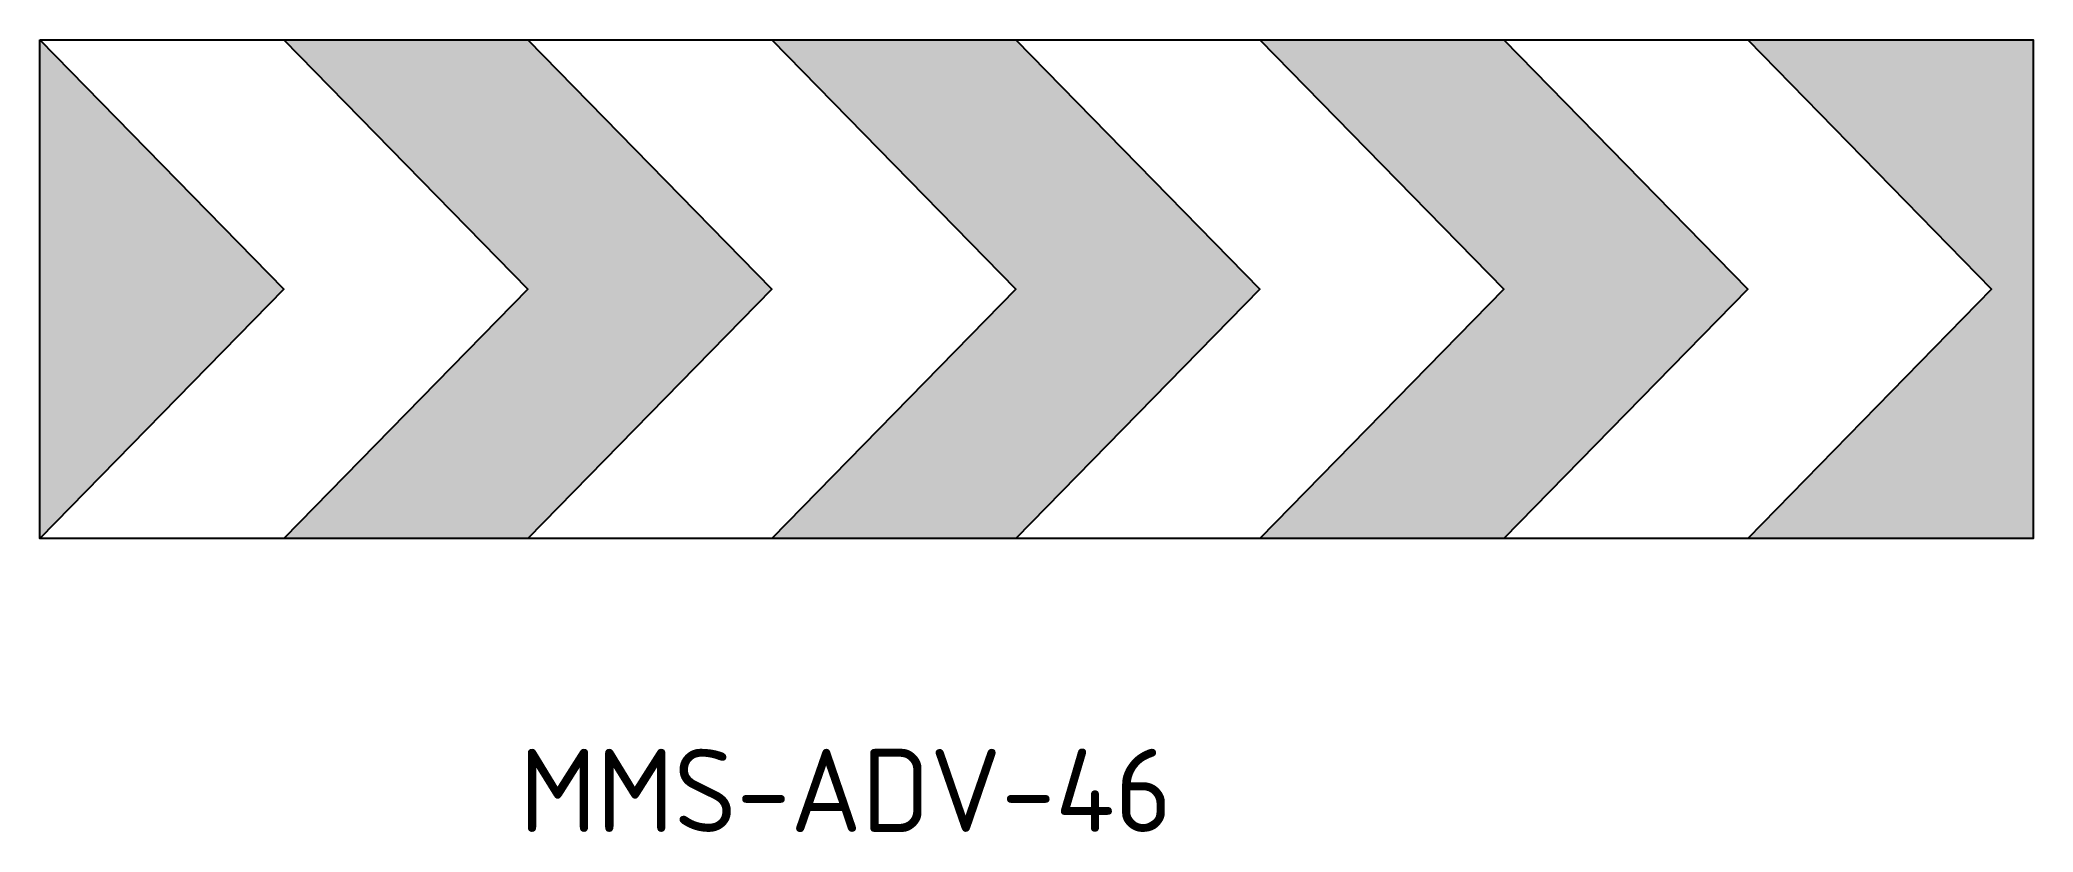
# Model space of a CAD drawing. Extents: x 113 to 233, y 165 to 213.
import ezdxf

# ---------------------------------------------------------------- set-up
doc = ezdxf.new("R2010")
doc.units = 0
doc.header["$LTSCALE"] = 0.3
doc.header["$MEASUREMENT"] = 0
doc.layers.add('L25', color=1, linetype='CONTINUOUS')
doc.styles.add('iso', font='iso3098b.shx')

msp = doc.modelspace()

# ---------------------------------------------------------------- hatches: boundary and pattern name
at = {"layer": 'L25'}
for points in [[(112.94, 213.12), (112.94, 183.12), (127.63, 198.12)], [(142.32, 213.12), (127.63, 213.12), (142.32, 198.12), (127.63, 183.12), (142.32, 183.12), (157.01, 198.12)], [(171.69, 213.12), (157.01, 213.12), (171.69, 198.12), (157.01, 183.12), (171.69, 183.12), (186.38, 198.12)], [(201.07, 213.12), (186.38, 213.12), (201.07, 198.12), (186.38, 183.12), (201.07, 183.12), (215.76, 198.12)], [(232.94, 213.12), (215.76, 213.12), (230.44, 198.12), (215.76, 183.12), (232.94, 183.12)]]:
    msp.add_hatch(color=256, dxfattribs=at).paths.add_polyline_path(points)

# ---------------------------------------------------------------- linework, layer by layer
msp.add_lwpolyline([(112.94, 213.12), (232.94, 213.12), (232.94, 183.12), (112.94, 183.12)], close=True, dxfattribs=at)
for points in [[(112.94, 213.12), (127.63, 198.12), (112.94, 183.12)], [(127.63, 213.12), (142.32, 198.12), (127.63, 183.12)], [(142.32, 213.12), (157.01, 198.12), (142.32, 183.12)], [(157.01, 213.12), (171.69, 198.12), (157.01, 183.12)], [(171.69, 213.12), (186.38, 198.12), (171.69, 183.12)], [(186.38, 213.12), (201.07, 198.12), (186.38, 183.12)], [(201.07, 213.12), (215.76, 198.12), (201.07, 183.12)], [(215.76, 213.12), (230.44, 198.12), (215.76, 183.12)]]:
    msp.add_lwpolyline(points, dxfattribs=at)

# ---------------------------------------------------------------- texts
at = {"layer": 'L25', "insert": (141.81, 170.47), "char_height": 5, "width": 74.119, "attachment_point": 1, "style": 'iso'}
msp.add_mtext('{\\C3;MMS-ADV-46}', dxfattribs=at)

doc.saveas('drawing.dxf')
